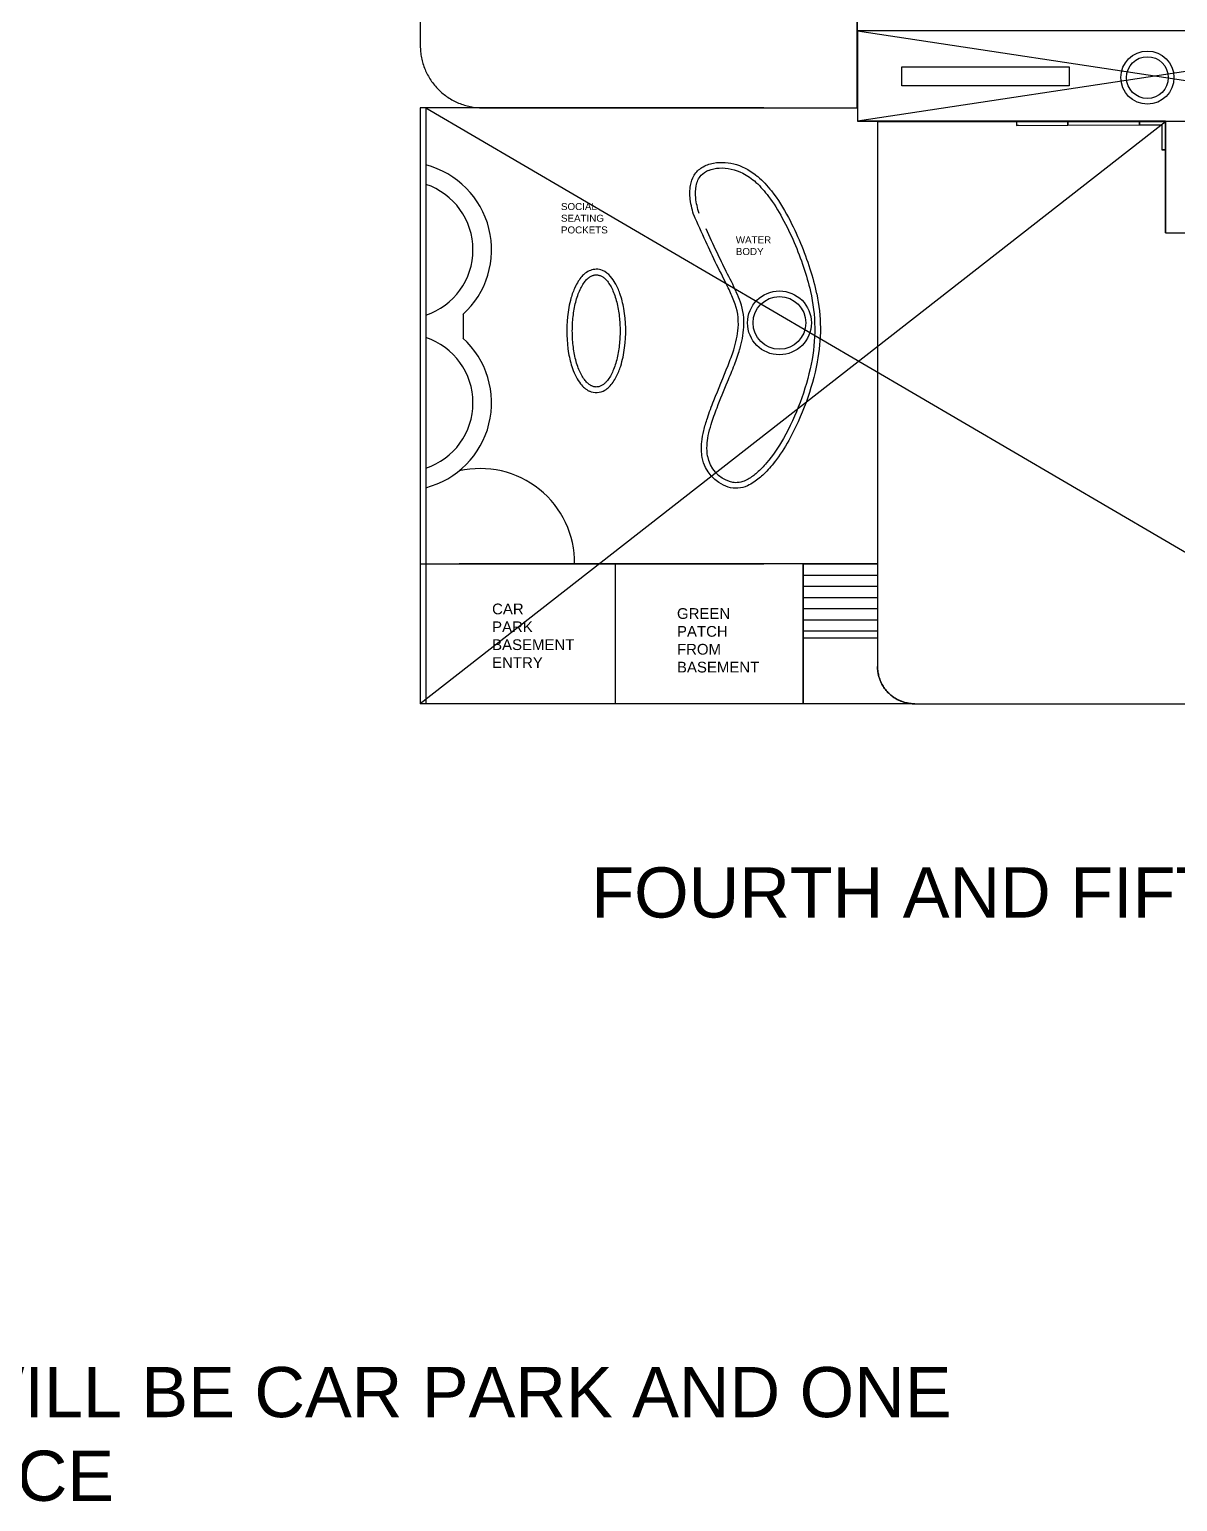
# Model space of a CAD drawing. Header units: metres. Extents: x -79796 to 428529, y -36333 to 94467.
# Drawn here: x 34779 to 65612, y -36333 to 3196 of the extents above; entities that cross this region are included whole.
import ezdxf

# ---------------------------------------------------------------- set-up
doc = ezdxf.new("R2010")
doc.units = ezdxf.units.M
for name, color, linetype in [('Default', 7, 'Continuous'), ('Make2D$Visible$ClippingPlaneIntersections$Default', 7, 'Continuous'), ('Make2D$Visible$Curves$Default', 7, 'Continuous')]:
    doc.layers.add(name, color=color, linetype=linetype)
for name, color, linetype, true_color in [('floors', 3, 'Continuous', 0x00ff00), ('Make2D$Visible$ClippingPlaneIntersections$glasses', 4, 'Continuous', 0x00ffff), ('Make2D$Visible$Curves$balconies', 2, 'Continuous', 0xffff00), ('Make2D$Visible$Curves$floors', 3, 'Continuous', 0x00ff00), ('slabs', 5, 'Continuous', 0x0000ff)]:
    doc.layers.add(name, color=color, linetype=linetype, true_color=true_color)
doc.styles.add('Default', font='arial.ttf')

# ---------------------------------------------------------------- blocks, each defined once
blk = doc.blocks.new('NEW SLAB3-flat-2-flat-1')
at = {"layer": 'slabs'}
for points in [[(-960272, 1526537), (-948541, 1526537)], [(-960272, 1519887), (-960272, 1526537)], [(-948541, 1526537), (-948541, 1511006)], [(-960272, 1519887), (-960272, 1517247)], [(-960272, 1517247), (-960272, 1514737)], [(-948541, 1511006), (-948541, 1517312)], [(-960272, 1514737), (-960272, 1512675)], [(-960272, 1514737), (-960272, 1513706)], [(-960273, 1512675), (-960272, 1512634), (-960270, 1512593), (-960268, 1512552), (-960264, 1512511), (-960260, 1512471), (-960254, 1512430), (-960248, 1512390), (-960240, 1512349), (-960232, 1512309), (-960222, 1512270), (-960212, 1512230), (-960200, 1512191), (-960188, 1512152), (-960175, 1512113), (-960160, 1512074), (-960145, 1512036), (-960129, 1511998), (-960112, 1511961), (-960094, 1511924), (-960075, 1511888), (-960055, 1511852), (-960035, 1511817), (-960013, 1511782), (-959991, 1511748), (-959968, 1511714), (-959944, 1511681), (-959919, 1511648), (-959893, 1511616), (-959867, 1511585), (-959840, 1511554), (-959812, 1511524), (-959783, 1511495), (-959754, 1511466), (-959724, 1511438), (-959693, 1511411), (-959662, 1511384), (-959630, 1511359), (-959597, 1511334), (-959564, 1511310), (-959531, 1511287), (-959496, 1511265), (-959461, 1511243), (-959426, 1511223), (-959390, 1511203), (-959354, 1511184), (-959317, 1511166), (-959279, 1511149), (-959242, 1511133), (-959204, 1511118), (-959165, 1511103), (-959127, 1511090), (-959088, 1511078), (-959048, 1511066), (-959009, 1511056), (-958969, 1511046), (-958929, 1511038), (-958889, 1511030), (-958848, 1511024), (-958808, 1511018), (-958767, 1511014), (-958726, 1511010), (-958685, 1511008), (-958644, 1511006), (-958603, 1511005)], [(-958603, 1511005), (-956541, 1511006)], [(-956541, 1511006), (-954541, 1511006)], [(-956541, 1511006), (-955541, 1511006)], [(-954541, 1511006), (-952541, 1511006)], [(-952541, 1511006), (-948541, 1511006)]]:
    blk.add_lwpolyline(points, dxfattribs=at)

msp = doc.modelspace()

# ---------------------------------------------------------------- linework, layer by layer
for p, q in [((73008, 3156), (57012, 732)), ((57012, 3156), (73008, 732)), ((65264, 3156), (57555, 3156)), ((45274, 1092), (45274, -14912)), ((45424, 1092), (72548, -14782)), ((45424, 1092), (45424, -14912)), ((65286, 719), (45274, -14912)), ((65284, 732), (57012, 732)), ((61050, 723), (65284, 732)), ((65286, 719), (65286, 732)), ((45274, -11156), (45274, -14912)), ((51562, -14912), (45274, -14912)), ((58530, -14912), (55554, -14912)), ((61372, -14912), (61372, -14912))]:
    msp.add_line(p, q)
at = {"color": 251, "true_color": 0x636466}
for p, q in [((46422, -4458), (46422, -5093)), ((57554, -11156), (46321, -11156)), ((57554, -11156), (46321, -11156)), ((55554, -11156), (57554, -11156)), ((55554, -14912), (55554, -11156)), ((55554, -14912), (55554, -11156)), ((55554, -11456), (57554, -11456)), ((55554, -11756), (57554, -11756)), ((55554, -12056), (57554, -12056)), ((55554, -12356), (57554, -12356)), ((55554, -12656), (57554, -12656)), ((55554, -12956), (57554, -12956)), ((55554, -13139), (57554, -13139))]:
    msp.add_line(p, q, dxfattribs=at)
msp.add_lwpolyline([(73008, 3156), (57012, 3156), (57012, 732), (73008, 732)], close=True)
msp.add_lwpolyline([(58205, 2195), (62703, 2195), (62703, 1679), (58205, 1679)], close=True, dxfattribs=at)
for points in [[(54503, 1092), (45270, 1092), (45270, -11156), (54503, -11156)], [(45424, -11156), (54503, -11156)], [(55554, -11156), (55554, -14912), (50515, -14912), (50515, -11156)], [(55554, -11156), (55554, -14912), (50515, -14912), (50515, -11156)]]:
    msp.add_lwpolyline(points, dxfattribs=at)
msp.add_lwpolyline([(58554, -14912), (72043, -14912)])
for centre, radius in [((64801, 1902), 712), ((64801, 1902), 562), ((54920, -4684), 857), ((54920, -4684), 707)]:
    msp.add_circle(centre, radius, dxfattribs=at)
at = {"color": 251, "true_color": 0x5b5b5b, "extrusion": (0, 0, -1)}
for centre, radius, start, end in [((-53304, -1267), 888, 58.4083, 79.9512), ((-53374, -1669), 1296, 80.0222, 107.7761), ((-53324, -1123), 801, 9.1463, 30.1879), ((-53164, -1042), 622, 31.1105, 58.5387), ((-53246, -1096), 570, 9.4269, 41.3622), ((-53220, -1107), 558, 43.9798, 68.6829), ((-53345, -1403), 879, 68.0309, 87.2355), ((-53361, -1772), 1248, 87.3368, 117.2803), ((-53290, -1960), 1598, 107.4409, 130.8294), ((-53236, -2043), 1547, 116.7997, 132.9212), ((-52634, -2728), 2609, 130.7067, 142.5667), ((-53858, -1205), 1342, 353.1339, 8.9832), ((-53824, -1204), 1158, 354.1546, 9.9878), ((-52506, -2849), 2634, 132.6091, 143.6581), ((-50845, -4111), 4870, 142.4362, 152.3807), ((-54538, -1135), 2025, 340.0161, 353.471), ((-54512, -1142), 1848, 340.9528, 354.425), ((-50751, -4164), 4827, 143.4314, 151.6081), ((-48464, -5430), 7441, 151.4003, 157.0113), ((-48241, -5538), 7839, 151.9621, 157.5135), ((-82995, 11296), 32918, 334.6609, 335.8704), ((-79622, 9667), 29322, 334.1512, 335.4865), ((-46898, -6132), 9157, 156.8011, 161.2587), ((-47047, -6070), 9145, 157.2995, 161.9097), ((-74247, 7103), 23217, 333.3702, 334.7731), ((-49371, -5284), 6542, 161.3241, 167.2213), ((-49695, -5195), 6356, 161.9926, 168.2937), ((-51356, -4857), 4512, 166.9415, 191.931), ((-51397, -4856), 4622, 168.1237, 190.9466), ((-48877, -4363), 7040, 191.6918, 209.1539), ((-48889, -4371), 7176, 190.952, 208.9229), ((-75825, -15688), 24208, 21.1261, 22.9146), ((-61614, -10142), 9104, 18.5662, 21.7346), ((-59766, -9480), 6991, 17.2287, 21.1004), ((-56981, -8590), 4217, 13.9001, 18.6151), ((-56126, -8358), 3182, 11.7116, 17.3523), ((-54223, -8043), 1400, 349.3931, 6.7141), ((-55022, -8120), 2203, 6.2646, 14.2704), ((-54764, -8079), 1792, 3.3373, 11.81), ((-51273, -5688), 4302, 209.2862, 219.8434), ((-51107, -5586), 4647, 209.0375, 217.5732), ((-53854, -8116), 1024, 287.5385, 349.5895), ((-54187, -8050), 1214, 349.8782, 3.5384), ((-53854, -8115), 874, 286.5344, 350.2482), ((-52624, -6790), 2558, 220.2822, 228.5845), ((-52323, -6510), 3120, 217.7305, 225.5772), ((-53758, -8413), 712, 245.0203, 287.375), ((-53760, -8418), 557, 272.3676, 286.213), ((-53751, -8402), 573, 251.2157, 271.3214), ((-53670, -8163), 825, 240.3143, 251.256), ((-53591, -8004), 1153, 236.158, 246.0906), ((-53321, -7577), 1508, 228.6543, 239.809), ((-53110, -7308), 1999, 225.6819, 235.8149)]:
    msp.add_arc(centre, radius, start, end, dxfattribs=at)
at = {"color": 251, "true_color": 0x636466}
for centre, radius, start, end in [((44837, -2721), 2352, 312.3599, 75.5524), ((44837, -2721), 1852, 288.4734, 71.5266), ((44837, -6831), 1852, 288.4734, 71.5266), ((44837, -6831), 2352, 284.4476, 47.6401), ((46884, -11131), 2536, 359.4333, 102.9335)]:
    msp.add_arc(centre, radius, start, end, dxfattribs=at)
at = {"color": 251, "true_color": 0x5b5b5b}
for centre, radius, start, end in [((-196944, -116059), 274480, 24.43925, 24.60267), ((-34897, -47195), 98538, 26.16309, 26.57154), ((50338, -4085), 971, 138.2316, 147.7779), ((50129, -3895), 689, 127.8426, 138.4048), ((50009, -3722), 478, 91.0762, 129.1752), ((49998, -3684), 441, 67.6184, 89.7621), ((49927, -3834), 606, 40.7976, 66.7863), ((49623, -4116), 1020, 29.3695, 41.633), ((43854, -8344), 10877, 24.3778, 27.6091), ((51207, -4543), 1956, 155.1136, 164.5463), ((50644, -4284), 1336, 147.556, 155.0568), ((49027, -4447), 1702, 18.9397, 29.2701), ((48172, -4739), 2606, 9.7308, 18.8884), ((49154, -5889), 4886, 21.5692, 26.0068), ((50532, -5303), 3539, 19.386, 24.1549), ((52169, -4816), 2956, 164.4114, 174.2083), ((47222, -4901), 3570, 352.6787, 9.7228), ((52248, -4692), 1569, 355.3625, 22.4347), ((52291, -4687), 1675, 356.1508, 19.4585), ((52789, -4898), 3581, 173.9085, 189.7077), ((51161, -4585), 2661, 342.0518, 354.9674), ((51235, -4601), 2735, 343.1135, 355.8459), ((51817, -5064), 2596, 189.7208, 198.911), ((47961, -5010), 2822, 342.8521, 352.9652), ((47531, -3438), 6467, 338.3345, 342.2927), ((48540, -3797), 5547, 338.72, 343.2488), ((51037, -5328), 1772, 199.0159, 207.0486), ((48936, -5313), 1801, 332.9079, 342.9169), ((-380486, 170056), 468310, 337.81586, 337.94068), ((36281, 918), 18682, 337.3936, 338.8904), ((50473, -5618), 1137, 206.9587, 218.2458), ((50098, -5931), 649, 217.0632, 243.8202), ((49750, -5787), 857, 314.4401, 325.0123), ((49471, -5585), 1201, 324.7326, 332.8481), ((50000, -6113), 442, 244.7198, 301.5209), ((49921, -5965), 610, 300.6175, 314.6641)]:
    msp.add_arc(centre, radius, start, end, dxfattribs=at)
at = {"color": 251, "true_color": 0x636466}
msp.add_rational_spline([(50000, -3394), (49358, -3394), (49358, -4900), (49358, -6406), (50000, -6406), (50641, -6406), (50641, -4900), (50641, -3394), (50000, -3394)], [1, 0.707106781187, 1, 0.707106781187, 1, 0.707106781187, 1, 0.707106781187, 1], degree=2, knots=[0, 0, 0, 1.570796, 1.570796, 3.141593, 3.141593, 4.712389, 4.712389, 6.283185, 6.283185, 6.283185], dxfattribs=at)
at = {"layer": 'Default'}
msp.add_lwpolyline([(58554, -14912), (58520, -14911), (58485, -14910), (58450, -14907), (58415, -14902), (58381, -14897), (58347, -14890), (58313, -14882), (58279, -14873), (58245, -14863), (58212, -14852), (58180, -14839), (58148, -14826), (58116, -14811), (58085, -14795), (58054, -14778), (58025, -14760), (57995, -14741), (57967, -14721), (57939, -14700), (57912, -14678), (57885, -14655), (57860, -14631), (57835, -14607), (57811, -14581), (57788, -14555), (57766, -14528), (57745, -14500), (57725, -14471), (57706, -14442), (57688, -14412), (57672, -14382), (57656, -14350), (57641, -14319), (57627, -14287), (57615, -14254), (57603, -14221), (57593, -14188), (57584, -14154), (57576, -14120), (57570, -14086), (57564, -14051), (57560, -14017), (57557, -13982), (57555, -13947), (57554, -13912)], dxfattribs=at)
at = {"layer": 'floors'}
msp.add_lwpolyline([(65285, -1228), (65285, -82)], dxfattribs=at)
msp.add_lwpolyline([(65285, -1228), (65285, -82)], dxfattribs=at)
at = {"layer": 'Make2D$Visible$ClippingPlaneIntersections$Default'}
for p, q in [((62662, 726), (61286, 719)), ((61286, 719), (61286, 619)), ((61286, 619), (62662, 626)), ((64586, 732), (62662, 726)), ((62662, 726), (62663, 626)), ((62662, 626), (62662, 726)), ((62663, 626), (64586, 632)), ((64586, 632), (64586, 732)), ((65284, 732), (64586, 732)), ((64586, 732), (64586, 632)), ((64586, 632), (65186, 632)), ((65186, 632), (65186, -37)), ((65286, -37), (65284, 732)), ((65286, -37), (65186, -37)), ((65186, -37), (65286, -37))]:
    msp.add_line(p, q, dxfattribs=at)
at = {"layer": 'Make2D$Visible$ClippingPlaneIntersections$glasses'}
msp.add_line((61336, 619), (61286, 619), dxfattribs=at)
at = {"layer": 'Make2D$Visible$Curves$balconies'}
for p, q in [((57008, 4828), (57008, 2395)), ((61286, 719), (61286, 719))]:
    msp.add_line(p, q, dxfattribs=at)
at = {"layer": 'Make2D$Visible$Curves$Default'}
for p, q in [((62655, 732), (61286, 719)), ((61286, 619), (61286, 619)), ((62655, 732), (62662, 726)), ((64586, 732), (62655, 732)), ((62662, 632), (62663, 632)), ((62662, 626), (62663, 626)), ((65186, -37), (65186, -37)), ((65286, -37), (65186, -37)), ((65286, -37), (65286, -37))]:
    msp.add_line(p, q, dxfattribs=at)
at = {"layer": 'Make2D$Visible$Curves$floors'}
for p, q in [((61286, 719), (61286, 719)), ((62662, 724), (62662, 724)), ((65285, -37), (65285, -37))]:
    msp.add_line(p, q, dxfattribs=at)
at = {"layer": 'slabs'}
for p, q in [((57554, -13912), (57555, -13947)), ((57555, -13947), (57554, -13912)), ((57555, -13947), (57554, -13912)), ((57555, -13937), (57554, -13912)), ((57556, -13961), (57555, -13937)), ((57555, -13947), (57557, -13982)), ((57557, -13982), (57555, -13947)), ((57557, -13982), (57555, -13947)), ((57557, -13986), (57556, -13961)), ((57557, -13982), (57560, -14017)), ((57560, -14017), (57557, -13982)), ((57560, -14017), (57557, -13982)), ((57559, -14010), (57557, -13986)), ((57562, -14035), (57559, -14010)), ((57560, -14017), (57564, -14051)), ((57564, -14051), (57560, -14017)), ((57564, -14051), (57560, -14017)), ((57565, -14059), (57562, -14035)), ((57564, -14051), (57570, -14086)), ((57570, -14086), (57564, -14051)), ((57570, -14086), (57564, -14051)), ((57569, -14083), (57565, -14059)), ((57574, -14107), (57569, -14083)), ((57570, -14086), (57576, -14120)), ((57576, -14120), (57570, -14086)), ((57576, -14120), (57570, -14086)), ((57579, -14131), (57574, -14107)), ((57576, -14120), (57584, -14154)), ((57584, -14154), (57576, -14120)), ((57584, -14154), (57576, -14120)), ((57584, -14155), (57579, -14131)), ((57584, -14154), (57593, -14188)), ((57593, -14188), (57584, -14154)), ((57593, -14188), (57584, -14154)), ((57591, -14179), (57584, -14155)), ((57598, -14202), (57591, -14179)), ((57593, -14188), (57603, -14221)), ((57603, -14221), (57593, -14188)), ((57603, -14221), (57593, -14188)), ((57605, -14226), (57598, -14202)), ((57603, -14221), (57615, -14254)), ((57615, -14254), (57603, -14221)), ((57615, -14254), (57603, -14221)), ((57613, -14249), (57605, -14226)), ((57622, -14272), (57613, -14249)), ((57615, -14254), (57627, -14287)), ((57627, -14287), (57615, -14254)), ((57627, -14287), (57615, -14254)), ((57631, -14295), (57622, -14272)), ((57627, -14287), (57641, -14319)), ((57641, -14319), (57627, -14287)), ((57641, -14319), (57627, -14287)), ((57640, -14317), (57631, -14295)), ((57651, -14340), (57640, -14317)), ((57641, -14319), (57656, -14350)), ((57656, -14350), (57641, -14319)), ((57656, -14350), (57641, -14319)), ((57661, -14362), (57651, -14340)), ((57656, -14350), (57672, -14382)), ((57672, -14382), (57656, -14350)), ((57672, -14382), (57656, -14350)), ((57673, -14384), (57661, -14362)), ((57672, -14382), (57688, -14412)), ((57688, -14412), (57672, -14382)), ((57688, -14412), (57672, -14382)), ((57685, -14405), (57673, -14384)), ((57697, -14426), (57685, -14405)), ((57688, -14412), (57706, -14442)), ((57706, -14442), (57688, -14412)), ((57706, -14442), (57688, -14412)), ((57710, -14447), (57697, -14426)), ((57706, -14442), (57725, -14471)), ((57725, -14471), (57706, -14442)), ((57725, -14471), (57706, -14442)), ((57723, -14468), (57710, -14447)), ((57737, -14488), (57723, -14468)), ((57725, -14471), (57745, -14500)), ((57745, -14500), (57725, -14471)), ((57745, -14500), (57725, -14471)), ((57751, -14508), (57737, -14488)), ((57745, -14500), (57766, -14528)), ((57766, -14528), (57745, -14500)), ((57766, -14528), (57745, -14500)), ((57766, -14527), (57751, -14508)), ((57781, -14546), (57766, -14527)), ((57766, -14528), (57788, -14555)), ((57788, -14555), (57766, -14528)), ((57788, -14555), (57766, -14528)), ((57797, -14565), (57781, -14546)), ((57788, -14555), (57811, -14581)), ((57811, -14581), (57788, -14555)), ((57811, -14581), (57788, -14555)), ((57814, -14584), (57797, -14565)), ((57811, -14581), (57835, -14607)), ((57835, -14607), (57811, -14581)), ((57835, -14607), (57811, -14581)), ((57830, -14602), (57814, -14584)), ((57847, -14619), (57830, -14602)), ((57835, -14607), (57860, -14631)), ((57860, -14631), (57835, -14607)), ((57860, -14631), (57835, -14607)), ((57865, -14636), (57847, -14619)), ((57860, -14631), (57885, -14655)), ((57885, -14655), (57860, -14631)), ((57885, -14655), (57860, -14631)), ((57883, -14653), (57865, -14636)), ((57901, -14669), (57883, -14653)), ((57885, -14655), (57912, -14678)), ((57912, -14678), (57885, -14655)), ((57912, -14678), (57885, -14655)), ((57920, -14685), (57901, -14669)), ((57912, -14678), (57939, -14700)), ((57939, -14700), (57912, -14678)), ((57939, -14700), (57912, -14678)), ((57939, -14700), (57920, -14685)), ((57939, -14700), (57967, -14721)), ((57967, -14721), (57939, -14700)), ((57967, -14721), (57939, -14700)), ((57959, -14715), (57939, -14700)), ((57979, -14730), (57959, -14715)), ((57967, -14721), (57995, -14741)), ((57995, -14741), (57967, -14721)), ((57995, -14741), (57967, -14721)), ((57999, -14744), (57979, -14730)), ((57995, -14741), (58025, -14760)), ((58025, -14760), (57995, -14741)), ((58025, -14760), (57995, -14741)), ((58019, -14757), (57999, -14744)), ((58040, -14770), (58019, -14757)), ((58025, -14760), (58054, -14778)), ((58054, -14778), (58025, -14760)), ((58054, -14778), (58025, -14760)), ((58062, -14782), (58040, -14770)), ((58054, -14778), (58085, -14795)), ((58085, -14795), (58054, -14778)), ((58085, -14795), (58054, -14778)), ((58083, -14794), (58062, -14782)), ((58105, -14805), (58083, -14794)), ((58085, -14795), (58116, -14811)), ((58116, -14811), (58085, -14795)), ((58116, -14811), (58085, -14795)), ((58127, -14816), (58105, -14805)), ((58116, -14811), (58148, -14826)), ((58148, -14826), (58116, -14811)), ((58148, -14826), (58116, -14811)), ((58149, -14826), (58127, -14816)), ((58148, -14826), (58180, -14839)), ((58180, -14839), (58148, -14826)), ((58180, -14839), (58148, -14826)), ((58172, -14836), (58149, -14826)), ((58195, -14845), (58172, -14836)), ((58180, -14839), (58212, -14852)), ((58212, -14852), (58180, -14839)), ((58212, -14852), (58180, -14839)), ((58218, -14854), (58195, -14845)), ((58212, -14852), (58245, -14863)), ((58245, -14863), (58212, -14852)), ((58245, -14863), (58212, -14852)), ((58241, -14862), (58218, -14854)), ((58264, -14869), (58241, -14862)), ((58245, -14863), (58279, -14873)), ((58279, -14873), (58245, -14863)), ((58279, -14873), (58245, -14863)), ((58288, -14876), (58264, -14869)), ((58279, -14873), (58313, -14882)), ((58313, -14882), (58279, -14873)), ((58313, -14882), (58279, -14873)), ((58311, -14882), (58288, -14876)), ((58335, -14888), (58311, -14882)), ((58313, -14882), (58347, -14890)), ((58347, -14890), (58313, -14882)), ((58347, -14890), (58313, -14882)), ((58359, -14893), (58335, -14888)), ((58347, -14890), (58381, -14897)), ((58381, -14897), (58347, -14890)), ((58381, -14897), (58347, -14890)), ((58383, -14897), (58359, -14893)), ((58381, -14897), (58415, -14902)), ((58415, -14902), (58381, -14897)), ((58415, -14902), (58381, -14897)), ((58408, -14901), (58383, -14897)), ((58432, -14905), (58408, -14901)), ((58415, -14902), (58450, -14907)), ((58450, -14907), (58415, -14902)), ((58450, -14907), (58415, -14902)), ((58456, -14907), (58432, -14905)), ((58450, -14907), (58485, -14910)), ((58485, -14910), (58450, -14907)), ((58485, -14910), (58450, -14907)), ((58481, -14910), (58456, -14907)), ((58505, -14911), (58481, -14910)), ((58485, -14910), (58520, -14911)), ((58520, -14911), (58485, -14910)), ((58520, -14911), (58485, -14910)), ((58530, -14912), (58505, -14911)), ((58520, -14911), (58554, -14912)), ((58554, -14912), (58520, -14911)), ((58554, -14912), (58520, -14911)), ((58554, -14912), (58530, -14912)), ((58554, -14912), (72009, -14912))]:
    msp.add_line(p, q, dxfattribs=at)
for points in [[(57555, 719), (57554, -13912)], [(65286, 719), (57555, 719)], [(65286, -2262), (65284, 732)], [(65286, 719), (65286, -2262)], [(65286, 719), (65286, -2262)], [(65286, -2262), (73008, -2262)]]:
    msp.add_lwpolyline(points, dxfattribs=at)

# ---------------------------------------------------------------- block references
msp.add_blockref('NEW SLAB3-flat-2-flat-1', (1005547, -1509914))

# ---------------------------------------------------------------- texts
at = {"color": 251, "true_color": 0x636466, "attachment_point": 1, "style": 'Default'}
for s, insert, char_height, width in [('{\\fArial;SOCIAL}\\P{\\fArial;SEATING}\\P{\\fArial;POCKETS}', (49053, -1466), 188.26, 2854.63), ('{\\fArial;WATER}\\P{\\fArial;BODY}', (53749, -2360), 188.26, 2263.24), ('{\\fArial;CAR}\\P{\\fArial;PARK}\\P{\\fArial;BASEMENT}\\P{\\fArial;ENTRY}', (47203, -12221), 287.78, 4970.46), ('{\\fArial;GREEN}\\P{\\fArial;PATCH}\\P{\\fArial;FROM}\\P{\\fArial;BASEMENT}', (52168, -12344), 287.78, 4970.46)]:
    msp.add_mtext(s, dxfattribs=dict(at, insert=insert, char_height=char_height, width=width))
at = {"char_height": 1347.61, "attachment_point": 1, "style": 'Default'}
for s, insert, width in [('FOURTH AND FIFTH FLOOR PLAN', (49868, -19304), 63396.05), ('{\\fArial;BASEMNT WILL BE CAR PARK AND ONE}\\P{\\fArial;OFFICE SPACE}', (23246, -32720), 74821.41)]:
    msp.add_mtext(s, dxfattribs=dict(at, insert=insert, width=width))

doc.saveas('drawing.dxf')
